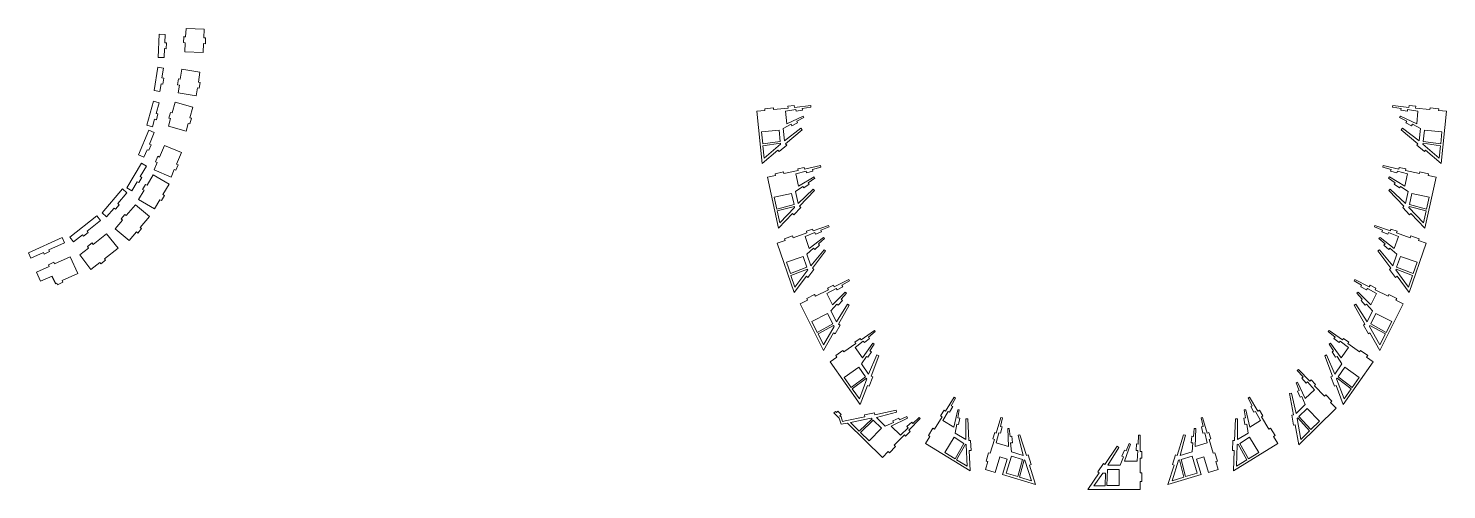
# Model space of a CAD drawing. Header units: millimetres. Extents: x -2136 to 2622, y -2915 to 1925.
# Drawn here: x 218 to 2618, y -998 to -219 of the extents above; entities that cross this region are included whole.
import ezdxf

# ---------------------------------------------------------------- set-up
doc = ezdxf.new("R2010")
doc.units = ezdxf.units.MM

msp = doc.modelspace()

# ---------------------------------------------------------------- linework, layer by layer
at = {"color": 7, "linetype": 'Continuous', "lineweight": 15}
for p, q in [((437.8, -268), (439.7, -228.6)), ((449.7, -229.1), (439.7, -228.6)), ((449, -243.3), (449.7, -229.1)), ((480.8, -243), (481.3, -233.1)), ((481.3, -232.9), (484.3, -233.1)), ((481.3, -233.1), (481.3, -232.9)), ((481.3, -233.1), (484.3, -233.2)), ((484.3, -233.2), (485, -219.1)), ((515.9, -220.6), (485, -219.1)), ((515.2, -234.8), (515.9, -220.6)), ((515.2, -234.6), (518.2, -234.8)), ((515.2, -234.8), (518.2, -234.9)), ((517.7, -244.9), (518.2, -234.9)), ((518.2, -234.9), (518.2, -234.8)), ((447.8, -268.5), (448.5, -253.3)), ((448.5, -253.3), (451.5, -253.4)), ((449, -243.1), (452, -243.3)), ((449, -243.3), (452, -243.4)), ((451.5, -253.4), (452, -243.4)), ((452, -243.4), (452, -243.3)), ((480.8, -243), (483.8, -243.2)), ((483, -258.5), (483.8, -243.2)), ((514, -260), (483, -258.5)), ((514, -260), (514.7, -244.7)), ((514.7, -244.7), (517.7, -244.9)), ((430.8, -324.2), (437.1, -284.5)), ((447, -286), (437.1, -284.5)), ((447.8, -268.5), (437.8, -268)), ((444.3, -302.8), (447, -286)), ((444.3, -302.8), (447.3, -303.3)), ((445.7, -313.1), (447.3, -303.3)), ((470.7, -314.4), (472.3, -304.5)), ((472.3, -304.5), (475.3, -305)), ((475.3, -305), (477.9, -288.2)), ((508.5, -293.1), (477.9, -288.2)), ((505.9, -309.9), (508.5, -293.1)), ((505.9, -309.9), (508.8, -310.3)), ((507.3, -320.2), (508.8, -310.3)), ((440.7, -325.8), (430.8, -324.2)), ((440.7, -325.8), (442.8, -312.7)), ((442.8, -312.7), (445.7, -313.1)), ((470.7, -314.4), (473.7, -314.9)), ((471.6, -328), (473.7, -314.9)), ((502.2, -332.8), (471.6, -328)), ((502.2, -332.8), (504.3, -319.7)), ((504.3, -319.7), (507.3, -320.2)), ((418.7, -382.6), (430, -342)), ((439.6, -344.7), (430, -342)), ((434.6, -362.8), (439.6, -344.7)), ((461.5, -361.8), (466.6, -343.6)), ((496.4, -352), (466.6, -343.6)), ((491.4, -370.1), (496.4, -352)), ((1464.5, -357.7), (1450.7, -359.2)), ((1450.7, -359.2), (1460, -447.1)), ((1478.8, -353.2), (1464.2, -354.8)), ((1464.2, -354.8), (1464.5, -357.7)), ((1479.1, -356.2), (1478.8, -353.2)), ((1503.5, -353.6), (1479.1, -356.2)), ((1499.2, -358.7), (1516.7, -356)), ((1501.4, -380.1), (1499.2, -358.7)), ((1514.1, -349.5), (1503.1, -350.6)), ((1503.1, -350.6), (1503.5, -353.6)), ((1514.5, -352.5), (1514.1, -349.5)), ((1541.9, -349.6), (1514.5, -352.5)), ((1516.7, -356), (1517.2, -359)), ((1517.2, -359), (1528.1, -357.3)), ((1527.6, -354.3), (1542.1, -352.1)), ((1528.1, -357.3), (1527.6, -354.3)), ((1542.1, -352.1), (1541.9, -349.6)), ((2526.4, -352.1), (2526.6, -349.6)), ((2540.9, -354.3), (2526.4, -352.1)), ((2526.6, -349.6), (2554, -352.5)), ((2540.4, -357.3), (2540.9, -354.3)), ((2551.3, -359), (2540.4, -357.3)), ((2551.8, -356), (2551.3, -359)), ((2569.3, -358.7), (2551.8, -356)), ((2554, -352.5), (2554.4, -349.5)), ((2554.4, -349.5), (2565.4, -350.6)), ((2565.4, -350.6), (2565.1, -353.6)), ((2565.1, -353.6), (2589.4, -356.2)), ((2567.1, -380.1), (2569.3, -358.7)), ((2589.4, -356.2), (2589.7, -353.2)), ((2589.7, -353.2), (2604.3, -354.8)), ((2604.3, -354.8), (2604, -357.7)), ((2604, -357.7), (2617.8, -359.2)), ((2617.8, -359.2), (2608.5, -447.1)), ((428.3, -385.3), (418.7, -382.6)), ((428.3, -385.3), (431.9, -372.5)), ((431.9, -372.5), (434.8, -373.3)), ((434.6, -362.8), (437.5, -363.7)), ((434.8, -373.3), (437.5, -363.7)), ((455.3, -384.2), (458.8, -371.4)), ((455.9, -370.6), (458.6, -361)), ((455.9, -370.6), (458.8, -371.4)), ((458.6, -361), (461.5, -361.8)), ((485.1, -392.6), (488.7, -379.7)), ((488.7, -379.7), (491.6, -380.5)), ((491.4, -370.1), (494.3, -370.9)), ((491.6, -380.5), (494.3, -370.9)), ((1495.2, -388.2), (1508.6, -381.1)), ((1529, -367.2), (1501.4, -380.1)), ((1508.6, -381.1), (1510, -383.8)), ((1510, -383.8), (1519.7, -378.6)), ((1518.3, -376), (1530.3, -369.6)), ((1519.7, -378.6), (1518.3, -376)), ((1530.3, -369.6), (1529, -367.2)), ((2538.2, -369.6), (2539.5, -367.2)), ((2550.2, -376), (2538.2, -369.6)), ((2539.5, -367.2), (2567.1, -380.1)), ((2548.8, -378.6), (2550.2, -376)), ((2558.5, -383.8), (2548.8, -378.6)), ((2559.9, -381.1), (2558.5, -383.8)), ((2573.3, -388.2), (2559.9, -381.1)), ((404.6, -432.8), (422, -391.3)), ((431.2, -395.2), (422, -391.3)), ((423, -414.8), (431.2, -395.2)), ((485.1, -392.6), (455.3, -384.2)), ((1488.4, -390.9), (1458.6, -394)), ((1458.6, -394), (1460.8, -414.4)), ((1490.4, -410.2), (1488.4, -390.9)), ((1497.4, -409), (1495.2, -388.2)), ((1525.3, -387.7), (1497.4, -409)), ((1499.3, -414), (1527.5, -390.3)), ((1527.5, -390.3), (1525.3, -387.7)), ((2541, -390.3), (2543.2, -387.7)), ((2569.2, -414), (2541, -390.3)), ((2543.2, -387.7), (2571.1, -409)), ((2571.1, -409), (2573.3, -388.2)), ((2578.1, -410.2), (2580.1, -390.9)), ((2580.1, -390.9), (2609.9, -394)), ((2609.9, -394), (2607.7, -414.4)), ((413.8, -436.7), (419.1, -424)), ((419.1, -424), (421.9, -425.1)), ((421.9, -425.1), (425.8, -415.9)), ((423, -414.8), (425.8, -415.9)), ((440.3, -436.4), (448.4, -416.8)), ((477.1, -428.7), (448.4, -416.8)), ((468.9, -448.3), (477.1, -428.7)), ((1460, -447.1), (1486.4, -424.9)), ((1460.8, -414.4), (1490.4, -410.2)), ((1490.7, -413.2), (1461.1, -417.4)), ((1461.1, -417.4), (1463.3, -438.1)), ((1463.3, -438.1), (1490.9, -414.9)), ((1486.4, -424.9), (1488.3, -427.2)), ((1488.3, -427.2), (1501.2, -416.3)), ((1490.9, -414.9), (1490.7, -413.2)), ((1501.2, -416.3), (1499.3, -414)), ((2567.3, -416.3), (2569.2, -414)), ((2580.2, -427.2), (2567.3, -416.3)), ((2577.6, -414.9), (2577.8, -413.2)), ((2605.2, -438.1), (2577.6, -414.9)), ((2577.8, -413.2), (2607.4, -417.4)), ((2607.7, -414.4), (2578.1, -410.2)), ((2582.1, -424.9), (2580.2, -427.2)), ((2608.5, -447.1), (2582.1, -424.9)), ((2607.4, -417.4), (2605.2, -438.1)), ((384.6, -488.5), (409.5, -446.7)), ((413.8, -436.7), (404.6, -432.8)), ((407.5, -469.5), (418.1, -451.8)), ((418.1, -451.8), (409.5, -446.7)), ((431.1, -458.3), (436.4, -445.6)), ((433.6, -444.4), (437.5, -435.2)), ((433.6, -444.4), (436.4, -445.6)), ((437.5, -435.2), (440.3, -436.4)), ((467.8, -458.7), (471.6, -449.5)), ((468.9, -448.3), (471.6, -449.5)), ((1530.8, -454), (1520, -456.3)), ((1531.4, -456.9), (1530.8, -454)), ((1558.4, -451), (1531.4, -456.9)), ((1544.7, -457.3), (1558.9, -453.5)), ((1558.9, -453.5), (1558.4, -451)), ((2509.6, -453.5), (2510.1, -451)), ((2523.8, -457.3), (2509.6, -453.5)), ((2510.1, -451), (2537.1, -456.9)), ((2537.1, -456.9), (2537.7, -454)), ((2537.7, -454), (2548.6, -456.3)), ((393.2, -493.6), (402.4, -478.1)), ((402.4, -478.1), (405, -479.6)), ((405, -479.6), (410.1, -471.1)), ((407.5, -469.5), (410.1, -471.1)), ((419.1, -484.1), (429.6, -466.4)), ((456.3, -482.3), (429.6, -466.4)), ((459.7, -470.2), (431.1, -458.3)), ((459.7, -470.2), (465, -457.5)), ((465, -457.5), (467.8, -458.7)), ((1482.3, -467.5), (1468.7, -470.5)), ((1468.7, -470.5), (1487.4, -556.8)), ((1496, -461.5), (1481.6, -464.6)), ((1481.6, -464.6), (1482.3, -467.5)), ((1496.6, -464.4), (1496, -461.5)), ((1520.6, -459.2), (1496.6, -464.4)), ((1516.9, -464.8), (1534, -460.2)), ((1521.4, -485.8), (1516.9, -464.8)), ((1520, -456.3), (1520.6, -459.2)), ((1547.5, -469.9), (1521.4, -485.8)), ((1534, -460.2), (1534.8, -463.1)), ((1534.8, -463.1), (1545.5, -460.2)), ((1537.7, -479.9), (1549, -472.2)), ((1539.4, -482.4), (1537.7, -479.9)), ((1545.5, -460.2), (1544.7, -457.3)), ((1549, -472.2), (1547.5, -469.9)), ((2519.5, -472.2), (2521, -469.9)), ((2530.8, -479.9), (2519.5, -472.2)), ((2521, -469.9), (2547.1, -485.8)), ((2523, -460.2), (2523.8, -457.3)), ((2533.7, -463.1), (2523, -460.2)), ((2529.1, -482.4), (2530.8, -479.9)), ((2534.5, -460.2), (2533.7, -463.1)), ((2551.6, -464.8), (2534.5, -460.2)), ((2547.1, -485.8), (2551.6, -464.8)), ((2548.6, -456.3), (2547.9, -459.2)), ((2547.9, -459.2), (2571.9, -464.4)), ((2571.9, -464.4), (2572.5, -461.5)), ((2572.5, -461.5), (2586.9, -464.6)), ((2599.8, -470.5), (2581.1, -556.8)), ((2586.9, -464.6), (2586.3, -467.5)), ((2586.3, -467.5), (2599.8, -470.5)), ((343.1, -530.9), (377.5, -490.4)), ((369.7, -515), (385.1, -496.9)), ((385.1, -496.9), (377.5, -490.4)), ((393.2, -493.6), (384.6, -488.5)), ((404.7, -508.2), (413.9, -492.7)), ((411.4, -491.2), (416.5, -482.6)), ((411.4, -491.2), (413.9, -492.7)), ((416.5, -482.6), (419.1, -484.1)), ((443.2, -510.1), (448.3, -501.5)), ((445.7, -500), (456.3, -482.3)), ((445.7, -500), (448.3, -501.5)), ((1509.6, -497.9), (1480.3, -504.2)), ((1513.7, -516.9), (1509.6, -497.9)), ((1516.1, -494.5), (1528.7, -486)), ((1520.6, -515), (1516.1, -494.5)), ((1546, -490.8), (1520.6, -515)), ((1522.9, -519.7), (1548.5, -493.1)), ((1528.7, -486), (1530.4, -488.5)), ((1530.4, -488.5), (1539.4, -482.4)), ((1548.5, -493.1), (1546, -490.8)), ((2520.1, -493.1), (2522.5, -490.8)), ((2545.6, -519.7), (2520.1, -493.1)), ((2522.5, -490.8), (2548, -515)), ((2538.1, -488.5), (2529.1, -482.4)), ((2539.8, -486), (2538.1, -488.5)), ((2552.4, -494.5), (2539.8, -486)), ((2548, -515), (2552.4, -494.5)), ((2554.8, -516.9), (2558.9, -497.9)), ((2558.9, -497.9), (2588.2, -504.2)), ((350.7, -537.4), (363.2, -522.7)), ((363.2, -522.7), (365.5, -524.6)), ((365.5, -524.6), (372, -517)), ((369.7, -515), (372, -517)), ((383.9, -535.3), (399.3, -517.1)), ((422.9, -537.2), (399.3, -517.1)), ((431.4, -524.1), (404.7, -508.2)), ((431.4, -524.1), (440.6, -508.6)), ((440.6, -508.6), (443.2, -510.1)), ((1480.3, -504.2), (1484.7, -524.3)), ((1484.7, -524.3), (1513.7, -516.9)), ((1514.3, -519.8), (1485.3, -527.2)), ((1485.3, -527.2), (1489.7, -547.6)), ((1489.7, -547.6), (1514.7, -521.5)), ((1513.4, -534), (1525.1, -521.8)), ((1514.7, -521.5), (1514.3, -519.8)), ((1525.1, -521.8), (1522.9, -519.7)), ((2543.4, -521.8), (2545.6, -519.7)), ((2555.1, -534), (2543.4, -521.8)), ((2553.8, -521.5), (2554.2, -519.8)), ((2578.8, -547.6), (2553.8, -521.5)), ((2554.2, -519.8), (2583.2, -527.2)), ((2583.8, -524.3), (2554.8, -516.9)), ((2583.2, -527.2), (2578.8, -547.6)), ((2588.2, -504.2), (2583.8, -524.3)), ((288.6, -571.8), (334.3, -536)), ((317.6, -561.7), (340.5, -543.8)), ((340.5, -543.8), (334.3, -536)), ((350.7, -537.4), (343.1, -530.9)), ((364.9, -557.6), (377.4, -542.9)), ((375.1, -541), (381.6, -533.3)), ((375.1, -541), (377.4, -542.9)), ((381.6, -533.3), (383.9, -535.3)), ((407.5, -555.4), (422.9, -537.2)), ((1487.4, -556.8), (1511.2, -532)), ((1511.2, -532), (1513.4, -534)), ((2557.3, -532), (2555.1, -534)), ((2581.1, -556.8), (2557.3, -532)), ((218.2, -598.3), (275.3, -572.5)), ((279.4, -581.6), (275.3, -572.5)), ((294.8, -579.7), (288.6, -571.8)), ((294.8, -579.7), (309.8, -567.9)), ((309.8, -567.9), (311.6, -570.3)), ((311.6, -570.3), (319.5, -564.1)), ((317.6, -561.7), (319.5, -564.1)), ((327.9, -584), (350.7, -566.1)), ((369.9, -590.5), (350.7, -566.1)), ((388.5, -577.7), (364.9, -557.6)), ((388.5, -577.7), (401, -563)), ((401, -563), (403.3, -564.9)), ((403.3, -564.9), (409.8, -557.3)), ((407.5, -555.4), (409.8, -557.3)), ((1511.3, -569.8), (1497.4, -574.6)), ((1497.4, -574.6), (1498.4, -577.4)), ((1512.3, -572.7), (1511.3, -569.8)), ((1535.5, -564.7), (1512.3, -572.7)), ((1532.4, -570.7), (1548.9, -564.1)), ((1539.4, -591), (1532.4, -570.7)), ((1545, -558.3), (1534.5, -561.9)), ((1534.5, -561.9), (1535.5, -564.7)), ((1563.4, -572.2), (1539.4, -591)), ((1545.9, -561.1), (1545, -558.3)), ((1572, -552.2), (1545.9, -561.1)), ((1548.9, -564.1), (1550, -566.9)), ((1550, -566.9), (1560.3, -562.8)), ((1554.9, -583.2), (1565.2, -574.3)), ((1559.2, -560), (1572.9, -554.5)), ((1560.3, -562.8), (1559.2, -560)), ((1565.2, -574.3), (1563.4, -572.2)), ((1572.9, -554.5), (1572, -552.2)), ((2495.7, -554.5), (2496.5, -552.2)), ((2509.3, -560), (2495.7, -554.5)), ((2496.5, -552.2), (2522.6, -561.1)), ((2503.3, -574.3), (2505.1, -572.2)), ((2513.6, -583.2), (2503.3, -574.3)), ((2505.1, -572.2), (2529.1, -591)), ((2508.2, -562.8), (2509.3, -560)), ((2518.5, -566.9), (2508.2, -562.8)), ((2519.6, -564.1), (2518.5, -566.9)), ((2536.1, -570.7), (2519.6, -564.1)), ((2522.6, -561.1), (2523.5, -558.3)), ((2523.5, -558.3), (2534, -561.9)), ((2529.1, -591), (2536.1, -570.7)), ((2534, -561.9), (2533.1, -564.7)), ((2533.1, -564.7), (2556.2, -572.7)), ((2556.2, -572.7), (2557.2, -569.8)), ((2557.2, -569.8), (2571.1, -574.6)), ((2571.1, -574.6), (2570.1, -577.4)), ((222.4, -607.4), (218.2, -598.3)), ((222.4, -607.4), (243.9, -597.6)), ((243.9, -597.6), (245.1, -600.4)), ((245.1, -600.4), (254.2, -596.3)), ((253, -593.5), (279.4, -581.6)), ((253, -593.5), (254.2, -596.3)), ((305.1, -601.9), (320.1, -590.2)), ((318.2, -587.8), (326.1, -581.6)), ((318.2, -587.8), (320.1, -590.2)), ((326.1, -581.6), (327.9, -584)), ((347.1, -608.4), (369.9, -590.5)), ((1498.4, -577.4), (1485.3, -581.9)), ((1485.3, -581.9), (1514, -665.5)), ((1535.1, -600.3), (1546.6, -590.4)), ((1564.4, -593.1), (1541.9, -620.1)), ((1544.9, -624.5), (1567.1, -595.1)), ((1546.6, -590.4), (1548.6, -592.6)), ((1548.6, -592.6), (1556.9, -585.5)), ((1556.9, -585.5), (1554.9, -583.2)), ((1567.1, -595.1), (1564.4, -593.1)), ((2501.4, -595.1), (2504.1, -593.1)), ((2523.6, -624.5), (2501.4, -595.1)), ((2504.1, -593.1), (2526.6, -620.1)), ((2511.7, -585.5), (2513.6, -583.2)), ((2519.9, -592.6), (2511.7, -585.5)), ((2521.9, -590.4), (2519.9, -592.6)), ((2533.4, -600.3), (2521.9, -590.4)), ((2583.2, -581.9), (2554.6, -665.5)), ((2570.1, -577.4), (2583.2, -581.9)), ((232, -630.9), (253.5, -621.2)), ((252.3, -618.4), (261.4, -614.3)), ((252.3, -618.4), (253.5, -621.2)), ((261.4, -614.3), (262.6, -617.1)), ((262.6, -617.1), (289.1, -605.1)), ((301.8, -633.4), (289.1, -605.1)), ((324.2, -626.3), (305.1, -601.9)), ((324.2, -626.3), (339.2, -614.6)), ((339.2, -614.6), (341.1, -616.9)), ((341.1, -616.9), (348.9, -610.7)), ((347.1, -608.4), (348.9, -610.7)), ((1529, -604.4), (1500.7, -614.1)), ((1500.7, -614.1), (1507.4, -633.5)), ((1507.4, -633.5), (1535.4, -622.8)), ((1535.4, -622.8), (1529, -604.4)), ((1541.9, -620.1), (1535.1, -600.3)), ((2526.6, -620.1), (2533.4, -600.3)), ((2533.2, -622.8), (2539.5, -604.4)), ((2561.1, -633.5), (2533.2, -622.8)), ((2539.5, -604.4), (2567.8, -614.1)), ((2567.8, -614.1), (2561.1, -633.5)), ((239, -646.4), (232, -630.9)), ((239, -646.4), (258.7, -637.5)), ((258.2, -637.7), (264, -650.5)), ((264.5, -650.3), (258.7, -637.5)), ((275.4, -645.3), (301.8, -633.4)), ((275.4, -645.3), (276.6, -648.1)), ((1536.3, -625.7), (1508.4, -636.4)), ((1508.4, -636.4), (1515.1, -656.1)), ((1514, -665.5), (1534.7, -638)), ((1515.1, -656.1), (1536.9, -627.3)), ((1534.7, -638), (1537.1, -639.9)), ((1536.9, -627.3), (1536.3, -625.7)), ((1537.1, -639.9), (1547.3, -626.3)), ((1547.3, -626.3), (1544.9, -624.5)), ((1606.3, -643.6), (1581.6, -655.9)), ((1594.6, -653), (1607.4, -645.8)), ((1607.4, -645.8), (1606.3, -643.6)), ((2461.1, -645.8), (2462.2, -643.6)), ((2473.9, -653), (2461.1, -645.8)), ((2462.2, -643.6), (2486.9, -655.9)), ((2521.2, -626.3), (2523.6, -624.5)), ((2531.4, -639.9), (2521.2, -626.3)), ((2533.8, -638), (2531.4, -639.9)), ((2531.6, -627.3), (2532.2, -625.7)), ((2553.4, -656.1), (2531.6, -627.3)), ((2532.2, -625.7), (2560.1, -636.4)), ((2554.6, -665.5), (2533.8, -638)), ((2560.1, -636.4), (2553.4, -656.1)), ((264, -650.5), (264.5, -650.3)), ((264.5, -650.3), (266.3, -649.4)), ((266.3, -649.4), (267.5, -652.2)), ((267.5, -652.2), (276.6, -648.1)), ((1548.4, -669), (1535.2, -675.6)), ((1549.7, -671.7), (1548.4, -669)), ((1571.7, -660.8), (1549.7, -671.7)), ((1569.4, -667.1), (1584.9, -658.4)), ((1579, -686.3), (1569.4, -667.1)), ((1580.3, -653.2), (1570.3, -658.1)), ((1570.3, -658.1), (1571.7, -660.8)), ((1600.3, -664.6), (1579, -686.3)), ((1581.6, -655.9), (1580.3, -653.2)), ((1584.9, -658.4), (1586.4, -661)), ((1586.4, -661), (1596.1, -655.6)), ((1593.4, -676.6), (1602.4, -666.4)), ((1596.1, -655.6), (1594.6, -653)), ((1602.4, -666.4), (1600.3, -664.6)), ((2466.1, -666.4), (2468.2, -664.6)), ((2475.1, -676.6), (2466.1, -666.4)), ((2468.2, -664.6), (2489.5, -686.3)), ((2472.4, -655.6), (2473.9, -653)), ((2482.1, -661), (2472.4, -655.6)), ((2483.6, -658.4), (2482.1, -661)), ((2499.1, -667.1), (2483.6, -658.4)), ((2486.9, -655.9), (2488.3, -653.2)), ((2488.3, -653.2), (2498.2, -658.1)), ((2489.5, -686.3), (2499.1, -667.1)), ((2498.2, -658.1), (2496.8, -660.8)), ((2496.8, -660.8), (2518.8, -671.7)), ((2518.8, -671.7), (2520.1, -669)), ((2520.1, -669), (2533.3, -675.6)), ((1536.6, -678.3), (1524.2, -684.4)), ((1524.2, -684.4), (1563.6, -763.5)), ((1535.2, -675.6), (1536.6, -678.3)), ((1576, -696.1), (1586.1, -684.8)), ((1604.1, -685.1), (1585.4, -714.8)), ((1586.1, -684.8), (1588.4, -686.8)), ((1588.4, -686.8), (1595.6, -678.6)), ((1588.9, -718.9), (1607, -686.8)), ((1595.6, -678.6), (1593.4, -676.6)), ((1607, -686.8), (1604.1, -685.1)), ((2461.5, -686.8), (2464.4, -685.1)), ((2479.6, -718.9), (2461.5, -686.8)), ((2464.4, -685.1), (2483.1, -714.8)), ((2472.9, -678.6), (2475.1, -676.6)), ((2480.2, -686.8), (2472.9, -678.6)), ((2482.4, -684.8), (2480.2, -686.8)), ((2492.5, -696.1), (2482.4, -684.8)), ((2544.3, -684.4), (2504.9, -763.5)), ((2533.3, -675.6), (2531.9, -678.3)), ((2531.9, -678.3), (2544.3, -684.4)), ((1570.5, -701), (1543.8, -714.3)), ((1543.8, -714.3), (1552.9, -732.7)), ((1552.9, -732.7), (1579.2, -718.4)), ((1579.2, -718.4), (1570.5, -701)), ((1585.4, -714.8), (1576, -696.1)), ((1591.5, -720.3), (1588.9, -718.9)), ((2477, -720.3), (2479.6, -718.9)), ((2483.1, -714.8), (2492.5, -696.1)), ((2489.3, -718.4), (2498, -701)), ((2515.6, -732.7), (2489.3, -718.4)), ((2498, -701), (2524.8, -714.3)), ((2524.8, -714.3), (2515.6, -732.7)), ((1580.5, -721.1), (1554.2, -735.4)), ((1554.2, -735.4), (1563.5, -754)), ((1563.5, -754), (1581.3, -722.6)), ((1563.6, -763.5), (1580.5, -733.6)), ((1581.3, -722.6), (1580.5, -721.1)), ((1580.5, -733.6), (1583.1, -735.1)), ((1583.1, -735.1), (1591.5, -720.3)), ((1625.4, -743), (1616.4, -749.3)), ((1627.2, -745.4), (1625.4, -743)), ((1649.7, -729.5), (1627.2, -745.4)), ((1632.7, -749.8), (1641.4, -743)), ((1639.6, -740.6), (1651.1, -731.5)), ((1641.4, -743), (1639.6, -740.6)), ((1651.1, -731.5), (1649.7, -729.5)), ((2417.4, -731.5), (2418.8, -729.5)), ((2428.9, -740.6), (2417.4, -731.5)), ((2418.8, -729.5), (2441.4, -745.4)), ((2427.1, -743), (2428.9, -740.6)), ((2435.8, -749.8), (2427.1, -743)), ((2441.4, -745.4), (2443.1, -743)), ((2443.1, -743), (2452.1, -749.3)), ((2485.4, -735.1), (2477, -720.3)), ((2488, -733.6), (2485.4, -735.1)), ((2487.2, -722.6), (2488, -721.1)), ((2505, -754), (2487.2, -722.6)), ((2488, -721.1), (2514.3, -735.4)), ((2504.9, -763.5), (2488, -733.6)), ((2514.3, -735.4), (2505, -754)), ((1596.3, -763.5), (1584.3, -772)), ((1598.1, -765.9), (1596.3, -763.5)), ((1618.1, -751.8), (1598.1, -765.9)), ((1616.4, -749.3), (1618.1, -751.8)), ((1616.9, -758.4), (1630.8, -747.4)), ((1629.2, -775.9), (1616.9, -758.4)), ((1647, -751.1), (1629.2, -775.9)), ((1630.8, -747.4), (1632.7, -749.8)), ((1638.5, -774.9), (1644.5, -765.7)), ((1641.9, -764.1), (1649.3, -752.7)), ((1644.5, -765.7), (1641.9, -764.1)), ((1649.3, -752.7), (1647, -751.1)), ((2419.2, -752.7), (2421.5, -751.1)), ((2426.6, -764.1), (2419.2, -752.7)), ((2421.5, -751.1), (2439.3, -775.9)), ((2424, -765.7), (2426.6, -764.1)), ((2430, -774.9), (2424, -765.7)), ((2437.7, -747.4), (2435.8, -749.8)), ((2451.7, -758.4), (2437.7, -747.4)), ((2439.3, -775.9), (2451.7, -758.4)), ((2452.1, -749.3), (2450.4, -751.8)), ((2450.4, -751.8), (2470.4, -765.9)), ((2470.4, -765.9), (2472.2, -763.5)), ((2472.2, -763.5), (2484.2, -772)), ((1586.1, -774.4), (1574.8, -782.4)), ((1574.8, -782.4), (1625.7, -854.6)), ((1584.3, -772), (1586.1, -774.4)), ((1623.1, -791.7), (1598.6, -808.9)), ((1634.3, -807.6), (1623.1, -791.7)), ((1627.8, -786), (1636, -773.3)), ((1639.8, -803.1), (1627.8, -786)), ((1636, -773.3), (1638.5, -774.9)), ((1653.8, -770.9), (1639.8, -803.1)), ((1643.9, -806.6), (1657, -772.1)), ((1657, -772.1), (1653.8, -770.9)), ((2411.5, -772.1), (2414.7, -770.9)), ((2424.6, -806.6), (2411.5, -772.1)), ((2414.7, -770.9), (2428.7, -803.1)), ((2428.7, -803.1), (2440.7, -786)), ((2432.5, -773.3), (2430, -774.9)), ((2440.7, -786), (2432.5, -773.3)), ((2434.2, -807.6), (2445.4, -791.7)), ((2493.7, -782.4), (2442.8, -854.6)), ((2445.4, -791.7), (2469.9, -808.9)), ((2484.2, -772), (2482.4, -774.4)), ((2482.4, -774.4), (2493.7, -782.4)), ((1598.6, -808.9), (1610.5, -825.7)), ((1610.5, -825.7), (1634.3, -807.6)), ((1636, -810), (1612.2, -828.2)), ((1624.2, -845.2), (1637, -811.4)), ((1637, -811.4), (1636, -810)), ((1640.7, -823.5), (1646.7, -807.6)), ((1646.7, -807.6), (1643.9, -806.6)), ((2365.1, -797.1), (2366.9, -795.4)), ((2374.9, -808.1), (2365.1, -797.1)), ((2366.9, -795.4), (2386.2, -815.1)), ((2372.6, -810.1), (2374.9, -808.1)), ((2380, -818.4), (2372.6, -810.1)), ((2386.2, -815.1), (2388.4, -813)), ((2388.4, -813), (2396.1, -820.9)), ((2421.8, -807.6), (2424.6, -806.6)), ((2427.8, -823.5), (2421.8, -807.6)), ((2431.5, -811.4), (2432.5, -810)), ((2444.3, -845.2), (2431.5, -811.4)), ((2432.5, -810), (2456.3, -828.2)), ((2458, -825.7), (2434.2, -807.6)), ((2469.9, -808.9), (2458, -825.7)), ((1612.2, -828.2), (1624.2, -845.2)), ((1625.7, -854.6), (1637.9, -822.4)), ((1637.9, -822.4), (1640.7, -823.5)), ((2352.1, -835.9), (2355.4, -835.3)), ((2358.7, -872.2), (2352.1, -835.9)), ((2355.4, -835.3), (2363.3, -869.6)), ((2363.1, -818.2), (2365.7, -817.1)), ((2368.3, -830.8), (2363.1, -818.2)), ((2365.5, -831.9), (2368.3, -830.8)), ((2369.7, -842.1), (2365.5, -831.9)), ((2365.7, -817.1), (2378.6, -844.7)), ((2378.6, -844.7), (2394, -829.7)), ((2382.2, -816.4), (2380, -818.4)), ((2394, -829.7), (2382.2, -816.4)), ((2396.1, -820.9), (2394, -823)), ((2394, -823), (2411.1, -840.6)), ((2411.1, -840.6), (2413.2, -838.5)), ((2413.2, -838.5), (2423.5, -849)), ((2430.6, -822.4), (2427.8, -823.5)), ((2442.8, -854.6), (2430.6, -822.4)), ((2456.3, -828.2), (2444.3, -845.2)), ((1784.5, -842.4), (1770, -865.9)), ((1776.8, -867.7), (1782.1, -858)), ((1779.5, -856.6), (1786.6, -843.7)), ((1782.1, -858), (1779.5, -856.6)), ((1790.5, -863.4), (1783.9, -893.1)), ((1786.6, -843.7), (1784.5, -842.4)), ((1793.2, -863.8), (1790.5, -863.4)), ((2275.3, -863.8), (2278, -863.4)), ((2278, -863.4), (2284.6, -893.1)), ((2281.9, -843.7), (2284, -842.4)), ((2289, -856.6), (2281.9, -843.7)), ((2284, -842.4), (2298.5, -865.9)), ((2286.4, -858), (2289, -856.6)), ((2291.7, -867.7), (2286.4, -858)), ((2363.3, -869.6), (2378.2, -854.9)), ((2431, -861), (2367.8, -922.7)), ((2367.9, -874.9), (2381.8, -861.4)), ((2372.5, -840.9), (2369.7, -842.1)), ((2378.2, -854.9), (2372.5, -840.9)), ((2381.8, -861.4), (2402.7, -882.7)), ((2423.5, -849), (2421.4, -851.1)), ((2421.4, -851.1), (2431, -861)), ((1583.7, -866.3), (1581.2, -868.9)), ((1581.2, -868.9), (1590.2, -877.7)), ((1585.4, -867.9), (1583.7, -866.3)), ((1587.5, -865.8), (1585.4, -867.9)), ((1593.4, -871.5), (1587.5, -865.8)), ((1590.2, -877.7), (1593.6, -888.1)), ((1591.3, -873.7), (1593.4, -871.5)), ((1593.3, -875.6), (1591.3, -873.7)), ((1595.7, -883.1), (1593.3, -875.6)), ((1593.6, -888.1), (1604.2, -886.3)), ((1600, -882.2), (1595.7, -883.1)), ((1600, -882.2), (1633.7, -875.3)), ((1663.2, -944), (1604.2, -886.3)), ((1609.1, -885.2), (1644.4, -877.9)), ((1624, -899.8), (1609.1, -885.2)), ((1645.6, -879.1), (1624, -899.8)), ((1626.1, -901.9), (1647.8, -881.2)), ((1633.1, -872.3), (1649.7, -868.9)), ((1633.7, -875.3), (1633.1, -872.3)), ((1644.4, -877.9), (1645.6, -879.1)), ((1647.8, -881.2), (1661.7, -894.8)), ((1649.7, -868.9), (1650.3, -871.9)), ((1650.3, -871.9), (1686.4, -864.4)), ((1687.1, -867.7), (1653.1, -876.4)), ((1653.1, -876.4), (1668, -891.1)), ((1668, -891.1), (1681.9, -885)), ((1705.5, -877.6), (1678.2, -891.2)), ((1680.7, -882.2), (1690.7, -877.8)), ((1681.9, -885), (1680.7, -882.2)), ((1686.4, -864.4), (1687.1, -867.7)), ((1690.7, -877.8), (1691.9, -880.6)), ((1691.9, -880.6), (1704.4, -875.1)), ((1704.4, -875.1), (1705.5, -877.6)), ((1704.6, -892), (1712.7, -884.4)), ((1727.3, -878.4), (1708, -898.1)), ((1712.7, -884.4), (1714.8, -886.6)), ((1714.8, -886.6), (1725.5, -876.6)), ((1725.5, -876.6), (1727.3, -878.4)), ((1764.1, -875.3), (1751.3, -896.2)), ((1767.4, -864.3), (1761.6, -873.7)), ((1761.6, -873.7), (1764.1, -875.3)), ((1765.6, -881.8), (1774.2, -866.3)), ((1783.9, -893.1), (1765.6, -881.8)), ((1770, -865.9), (1767.4, -864.3)), ((1774.2, -866.3), (1776.8, -867.7)), ((1790.9, -877.3), (1793.2, -863.8)), ((1793.9, -877.8), (1790.9, -877.3)), ((1792, -888.6), (1793.9, -877.8)), ((1804.5, -878.9), (1804.3, -914)), ((1807.9, -878.7), (1804.5, -878.9)), ((1809.4, -915.6), (1807.9, -878.7)), ((1863.8, -876.6), (1855.9, -903)), ((1862.7, -891.6), (1866.3, -877.3)), ((1866.3, -877.3), (1863.8, -876.6)), ((2202.3, -877.3), (2204.7, -876.6)), ((2205.8, -891.6), (2202.3, -877.3)), ((2204.7, -876.6), (2212.6, -903)), ((2259.1, -915.6), (2260.6, -878.7)), ((2260.6, -878.7), (2264, -878.9)), ((2264, -878.9), (2264.2, -914)), ((2274.6, -877.8), (2277.6, -877.3)), ((2276.5, -888.6), (2274.6, -877.8)), ((2277.6, -877.3), (2275.3, -863.8)), ((2284.6, -893.1), (2302.9, -881.8)), ((2294.4, -866.3), (2291.7, -867.7)), ((2302.9, -881.8), (2294.4, -866.3)), ((2298.5, -865.9), (2301.1, -864.3)), ((2301.1, -864.3), (2306.9, -873.7)), ((2306.9, -873.7), (2304.4, -875.3)), ((2304.4, -875.3), (2317.2, -896.2)), ((2355.7, -872.7), (2358.7, -872.2)), ((2358.7, -889.4), (2355.7, -872.7)), ((2364.6, -878.2), (2365.8, -877)), ((2371, -913.8), (2364.6, -878.2)), ((2365.8, -877), (2385.9, -899.2)), ((2388.1, -897.1), (2367.9, -874.9)), ((2402.7, -882.7), (2388.1, -897.1)), ((1640.8, -916.2), (1626.1, -901.9)), ((1661.7, -894.8), (1640.8, -916.2)), ((1678.2, -891.2), (1693.6, -906.2)), ((1700.3, -906), (1683.2, -923.6)), ((1693.6, -906.2), (1706.6, -894.2)), ((1702.4, -908.1), (1700.3, -906)), ((1710.2, -900.2), (1702.4, -908.1)), ((1706.6, -894.2), (1704.6, -892)), ((1708, -898.1), (1710.2, -900.2)), ((1743.5, -908.7), (1736.3, -920.4)), ((1748.7, -894.6), (1741, -907.1)), ((1741, -907.1), (1743.5, -908.7)), ((1751.3, -896.2), (1748.7, -894.6)), ((1784.4, -910.1), (1768.7, -935.5)), ((1800.9, -920.3), (1784.4, -910.1)), ((1786.5, -903), (1789.1, -888.1)), ((1804.3, -914), (1786.5, -903)), ((1789.1, -888.1), (1792, -888.6)), ((1853.1, -902.2), (1849.9, -912.8)), ((1855.9, -903), (1853.1, -902.2)), ((1855.8, -919.6), (1860.1, -902.3)), ((1860.1, -902.3), (1863, -903.1)), ((1865.6, -892.3), (1862.7, -891.6)), ((1863, -903.1), (1865.6, -892.3)), ((1877.9, -895), (1875.1, -895.3)), ((1875.1, -895.3), (1876.4, -925.7)), ((1879.1, -908.6), (1877.9, -895)), ((1882.1, -908.3), (1879.1, -908.6)), ((1883.1, -919.2), (1882.1, -908.3)), ((1895.9, -905.6), (1892.6, -906.6)), ((1892.6, -906.6), (1901.5, -940.6)), ((1906.9, -940.8), (1895.9, -905.6)), ((2096.6, -906.7), (2095.8, -921.4)), ((2099.1, -906.7), (2096.6, -906.7)), ((2099.1, -934.3), (2099.1, -906.7)), ((2161.6, -940.8), (2172.6, -905.6)), ((2175.9, -906.6), (2167, -940.6)), ((2172.6, -905.6), (2175.9, -906.6)), ((2185.4, -919.2), (2186.4, -908.3)), ((2186.4, -908.3), (2189.4, -908.6)), ((2189.4, -908.6), (2190.6, -895)), ((2190.6, -895), (2193.4, -895.3)), ((2193.4, -895.3), (2192.1, -925.7)), ((2202.9, -892.3), (2205.8, -891.6)), ((2205.5, -903.1), (2202.9, -892.3)), ((2208.4, -902.3), (2205.5, -903.1)), ((2212.7, -919.6), (2208.4, -902.3)), ((2212.6, -903), (2215.5, -902.2)), ((2215.5, -902.2), (2218.6, -912.8)), ((2264.2, -914), (2282, -903)), ((2267.6, -920.3), (2284.1, -910.1)), ((2279.5, -888.1), (2276.5, -888.6)), ((2282, -903), (2279.5, -888.1)), ((2284.1, -910.1), (2299.9, -935.5)), ((2317.2, -896.2), (2319.8, -894.6)), ((2319.8, -894.6), (2327.5, -907.1)), ((2327.5, -907.1), (2325, -908.7)), ((2325, -908.7), (2332.2, -920.4)), ((2361.7, -888.9), (2358.7, -889.4)), ((2367.8, -922.7), (2361.7, -888.9)), ((2385.9, -899.2), (2371, -913.8)), ((1672.9, -934.1), (1663.2, -944)), ((1675, -936.2), (1672.9, -934.1)), ((1685.3, -925.7), (1675, -936.2)), ((1683.2, -923.6), (1685.3, -925.7)), ((1736.3, -920.4), (1811.5, -966.9)), ((1768.7, -935.5), (1786.1, -946.3)), ((1786.1, -946.3), (1800.9, -920.3)), ((1803.5, -921.9), (1788.7, -947.9)), ((1804.9, -922.8), (1803.5, -921.9)), ((1806.4, -958.8), (1804.9, -922.8)), ((1812.4, -915.5), (1809.4, -915.6)), ((1810.1, -932.5), (1813.1, -932.4)), ((1811.5, -966.9), (1810.1, -932.5)), ((1813.1, -932.4), (1812.4, -915.5)), ((1852.8, -913.7), (1845.7, -937.1)), ((1849.9, -912.8), (1852.8, -913.7)), ((1876.4, -925.7), (1855.8, -919.6)), ((1880.1, -919.5), (1883.1, -919.2)), ((1881.5, -934.6), (1880.1, -919.5)), ((1901.5, -940.6), (1881.5, -934.6)), ((2060.1, -925.3), (2039.4, -955.9)), ((2044.6, -957.2), (2062.9, -927.2)), ((2062.9, -927.2), (2060.1, -925.3)), ((2072.5, -931.9), (2068.4, -942)), ((2075.3, -933), (2072.5, -931.9)), ((2072.9, -950.2), (2082.9, -921.4)), ((2080.4, -920.4), (2075.3, -933)), ((2082.9, -921.4), (2080.4, -920.4)), ((2092.9, -921.2), (2092.3, -932.3)), ((2092.3, -932.3), (2095.3, -932.5)), ((2095.8, -921.4), (2092.9, -921.2)), ((2095.3, -932.5), (2094.4, -950.2)), ((2102.1, -934.3), (2099.1, -934.3)), ((2102.1, -945.4), (2102.1, -934.3)), ((2167, -940.6), (2187, -934.6)), ((2188.4, -919.5), (2185.4, -919.2)), ((2187, -934.6), (2188.4, -919.5)), ((2192.1, -925.7), (2212.7, -919.6)), ((2218.6, -912.8), (2215.8, -913.7)), ((2215.8, -913.7), (2222.8, -937.1)), ((2255.5, -932.4), (2256.1, -915.5)), ((2258.4, -932.5), (2255.5, -932.4)), ((2256.1, -915.5), (2259.1, -915.6)), ((2332.2, -920.4), (2257, -966.9)), ((2257, -966.9), (2258.4, -932.5)), ((2262.1, -958.8), (2263.6, -922.8)), ((2263.6, -922.8), (2265, -921.9)), ((2265, -921.9), (2279.8, -947.9)), ((2282.4, -946.3), (2267.6, -920.3)), ((2299.9, -935.5), (2282.4, -946.3)), ((1788.7, -947.9), (1806.4, -958.8)), ((1841.5, -951.2), (1837.5, -964.5)), ((1842.8, -936.3), (1838.6, -950.4)), ((1838.6, -950.4), (1841.5, -951.2)), ((1845.7, -937.1), (1842.8, -936.3)), ((1861.6, -943.3), (1853.8, -969.3)), ((1861.6, -943.3), (1874.1, -947.1)), ((1874.1, -947.1), (1866.3, -973.1)), ((1881.3, -942), (1872.7, -970.6)), ((1899.9, -947.6), (1881.3, -942)), ((1892.4, -976.5), (1899.9, -947.6)), ((1902.8, -948.4), (1895.2, -977.4)), ((1904.4, -948.9), (1902.8, -948.4)), ((1915.2, -983.4), (1904.4, -948.9)), ((1909.7, -939.9), (1906.9, -940.8)), ((1914.8, -956.1), (1909.7, -939.9)), ((1911.9, -957), (1914.8, -956.1)), ((1922.2, -989.8), (1911.9, -957)), ((2037, -954.2), (2027.5, -968.2)), ((2039.4, -955.9), (2037, -954.2)), ((2065.5, -957.2), (2044.6, -957.2)), ((2071.2, -943.2), (2065.5, -957.2)), ((2068.4, -942), (2071.2, -943.2)), ((2094.4, -950.2), (2072.9, -950.2)), ((2099.1, -969.9), (2099.1, -945.4)), ((2099.1, -945.4), (2102.1, -945.4)), ((2146.3, -989.8), (2156.6, -957)), ((2153.3, -983.4), (2164.1, -948.9)), ((2153.7, -956.1), (2158.8, -939.9)), ((2156.6, -957), (2153.7, -956.1)), ((2158.8, -939.9), (2161.6, -940.8)), ((2164.1, -948.9), (2165.7, -948.4)), ((2165.7, -948.4), (2173.3, -977.4)), ((2168.6, -947.6), (2187.2, -942)), ((2176.1, -976.5), (2168.6, -947.6)), ((2187.2, -942), (2195.8, -970.6)), ((2206.9, -943.3), (2194.4, -947.1)), ((2194.4, -947.1), (2202.2, -973.1)), ((2206.9, -943.3), (2214.7, -969.3)), ((2222.8, -937.1), (2225.7, -936.3)), ((2225.7, -936.3), (2229.9, -950.4)), ((2229.9, -950.4), (2227, -951.2)), ((2227, -951.2), (2231, -964.5)), ((2279.8, -947.9), (2262.1, -958.8)), ((1837.5, -964.5), (1853.8, -969.3)), ((1866.3, -973.1), (1922.2, -989.8)), ((1872.7, -970.6), (1892.4, -976.5)), ((1895.2, -977.4), (1915.2, -983.4)), ((2030, -969.9), (2010.7, -998.4)), ((2036.1, -970.9), (2021, -992.3)), ((2027.5, -968.2), (2030, -969.9)), ((2040.6, -970.9), (2036.1, -970.9)), ((2039.8, -992.3), (2040.6, -970.9)), ((2043.9, -964.2), (2042.8, -991.7)), ((2063.6, -964.2), (2043.9, -964.2)), ((2063.6, -991.7), (2063.6, -964.2)), ((2102.1, -969.9), (2099.1, -969.9)), ((2102.1, -984.6), (2102.1, -969.9)), ((2202.2, -973.1), (2146.3, -989.8)), ((2173.3, -977.4), (2153.3, -983.4)), ((2195.8, -970.6), (2176.1, -976.5)), ((2231, -964.5), (2214.7, -969.3)), ((2010.7, -998.4), (2099.1, -998.4)), ((2021, -992.3), (2039.8, -992.3)), ((2042.8, -991.7), (2063.6, -991.7)), ((2099.1, -998.4), (2099.1, -984.6)), ((2099.1, -984.6), (2102.1, -984.6))]:
    msp.add_line(p, q, dxfattribs=at)

doc.saveas('drawing.dxf')
